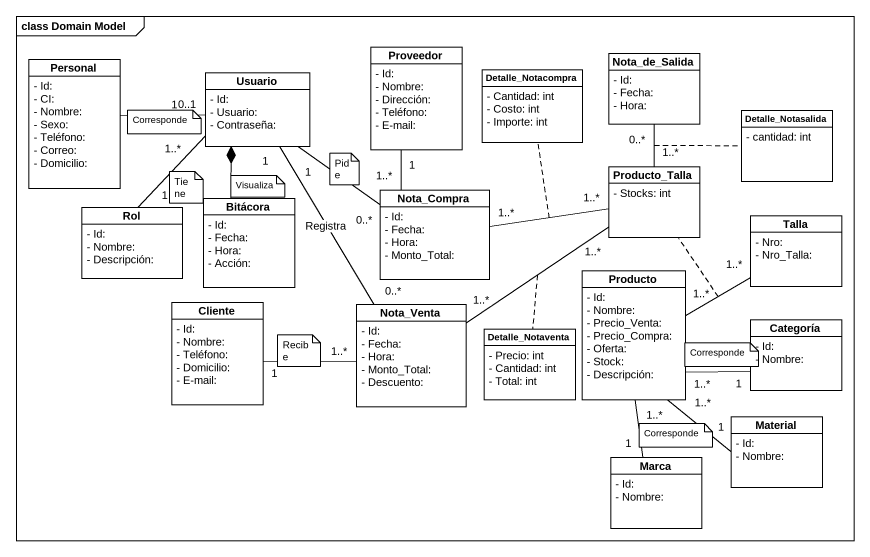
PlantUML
@startuml
mainframe class Domain Model
hide circle
hide empty members
skinparam classAttributeIconSize 0
class Personal {
  - Id:
  - CI:
  - Nombre:
  - Sexo:
  - Teléfono:
  - Correo:
  - Domicilio:
}
class Proveedor {
  - Id:
  - Nombre:
  - Dirección:
  - Teléfono:
  - E-mail:
}
class Nota_de_Salida {
  - Id:
  - Fecha:
  - Hora:
}
class Usuario {
  - Id:
  - Usuario:
  - Contraseña:
}
class Detalle_Notacompra {
  - Cantidad: int
  - Costo: int
  - Importe: int
}
class Detalle_Notasalida {
  - cantidad: int
}
class Bitácora {
  - Id:
  - Fecha:
  - Hora:
  - Acción:
}
class Nota_Compra {
  - Id:
  - Fecha:
  - Hora:
  - Monto_Total:
}
class Producto_Talla {
  - Stocks: int
}
class Rol {
  - Id:
  - Nombre:
  - Descripción:
}
class Talla {
  - Nro:
  - Nro_Talla:
}
class Producto {
  - Id:
  - Nombre:
  - Precio_Venta:
  - Precio_Compra:
  - Oferta:
  - Stock:
  - Descripción:
}
class Cliente {
  - Id:
  - Nombre:
  - Teléfono:
  - Domicilio:
  - E-mail:
}
class Nota_Venta {
  - Id:
  - Fecha:
  - Hora:
  - Monto_Total:
  - Descuento:
}
class Detalle_Notaventa {
  - Precio: int
  - Cantidad: int
  - Total: int
}
class Categoría {
  - Id:
  - Nombre:
}
class Material {
  - Id:
  - Nombre:
}
class Marca {
  - Id:
  - Nombre:
}
Personal "1" -right- "0..1" Usuario
Proveedor "1" -- "1..*" Nota_Compra
Usuario "1" -- "0..*" Nota_Compra
Usuario "1" -- "0..*" Nota_Venta : Registra
Bitácora -up-* Usuario
Nota_Compra "1..*" -right- "1..*" Producto_Talla
(Nota_Compra, Producto_Talla) .. Detalle_Notacompra
Producto_Talla "1..*" -up- "0..*" Nota_de_Salida
(Producto_Talla, Nota_de_Salida) .. Detalle_Notasalida
Rol "1" -up- "1..*" Usuario
Producto "1..*" -right- "1..*" Talla
(Producto, Talla) .. Producto_Talla
Cliente "1" -right- "1..*" Nota_Venta
Nota_Venta "1..*" -up- "1..*" Producto_Talla
(Nota_Venta, Producto_Talla) .. Detalle_Notaventa
Categoría "1" -left- "1..*" Producto
Material "1" -up- "1..*" Producto
Marca "1" -up- "1..*" Producto
note as N1
  Corresponde
end note
note as N2
  Pide
end note
note as N3
  Tiene
end note
note as N4
  Visualiza
end note
note as N5
  Recibe
end note
note as N6
  Corresponde
end note
note as N7
  Corresponde
end note
@enduml
